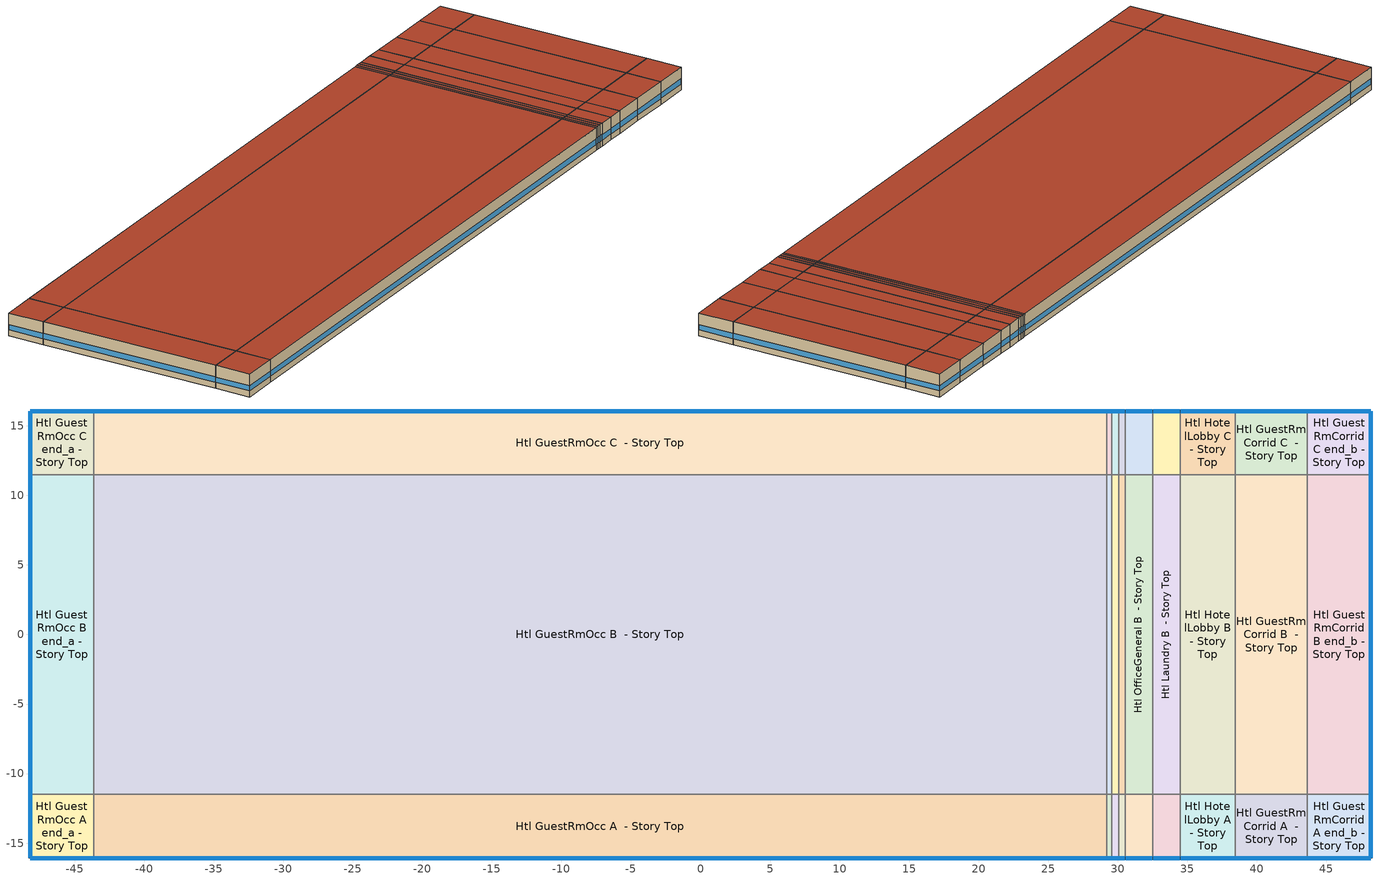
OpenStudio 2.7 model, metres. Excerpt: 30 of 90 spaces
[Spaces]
Htl GuestRmOcc A end_a - Story Top
 floor adiabatic: -48.2,-16.07 -48.2,-11.5 -43.63,-11.5 -43.63,-16.07 z14.48
 wall outside: -48.2,-11.5 -48.2,-16.07 -43.63,-16.07 z14.48:17.37
 wall to Htl GuestRmOcc B end_a - Story Top: -43.63,-11.5 -48.2,-11.5 z14.48:17.37
 wall to Htl GuestRmOcc A  - Story Top: -43.63,-16.07 -43.63,-11.5 z14.48:17.37
 window: -48.2,-11.52 -48.2,-16.04 / -48.18,-16.07 -43.66,-16.07 z15.24:15.91
 roof outside: -43.63,-16.07 -43.63,-11.5 -48.2,-11.5 -48.2,-16.07 z17.37
Htl GuestRmOcc B end_a - Story Top
 floor adiabatic: -48.2,-11.5 -48.2,11.5 -43.63,11.5 -43.63,-11.5 z14.48
 wall outside: -48.2,11.5 -48.2,-11.5 z14.48:17.37
 wall to Htl GuestRmOcc C end_a - Story Top: -43.63,11.5 -48.2,11.5 z14.48:17.37
 wall to Htl GuestRmOcc B  - Story Top: -43.63,-11.5 -43.63,11.5 z14.48:17.37
 window: -48.2,11.47 -48.2,-11.47 z15.24:15.91
 roof outside: -43.63,-11.5 -43.63,11.5 -48.2,11.5 -48.2,-11.5 z17.37
Htl GuestRmOcc C end_a - Story Top
 floor adiabatic: -48.2,11.5 -48.2,16.07 -43.63,16.07 -43.63,11.5 z14.48
 wall outside: -43.63,16.07 -48.2,16.07 -48.2,11.5 z14.48:17.37
 wall to Htl GuestRmOcc C  - Story Top: -43.63,11.5 -43.63,16.07 z14.48:17.37
 window: -43.66,16.07 -48.18,16.07 / -48.2,16.04 -48.2,11.52 z15.24:15.91
 roof outside: -43.63,11.5 -43.63,16.07 -48.2,16.07 -48.2,11.5 z17.37
Htl GuestRmOcc A  - Story Top
 floor adiabatic: -43.63,-16.07 -43.63,-11.5 29.19,-11.5 29.19,-16.07 z14.48
 wall outside: -43.63,-16.07 29.19,-16.07 z14.48:17.37
 wall to Htl GuestRmOcc B  - Story Top: 29.19,-11.5 -43.63,-11.5 z14.48:17.37
 wall to Htl Dining A  - Story Top: 29.19,-16.07 29.19,-11.5 z14.48:17.37
 window: -43.61,-16.07 29.17,-16.07 z15.24:15.91
 roof outside: 29.19,-16.07 29.19,-11.5 -43.63,-11.5 -43.63,-16.07 z17.37
Htl GuestRmOcc B  - Story Top
 floor adiabatic: -43.63,-11.5 -43.63,11.5 29.19,11.5 29.19,-11.5 z14.48
 wall to Htl GuestRmOcc C  - Story Top: 29.19,11.5 -43.63,11.5 z14.48:17.37
 wall to Htl Dining B  - Story Top: 29.19,-11.5 29.19,11.5 z14.48:17.37
 roof outside: 29.19,-11.5 29.19,11.5 -43.63,11.5 -43.63,-11.5 z17.37
Htl GuestRmOcc C  - Story Top
 floor adiabatic: -43.63,11.5 -43.63,16.07 29.19,16.07 29.19,11.5 z14.48
 wall outside: 29.19,16.07 -43.63,16.07 z14.48:17.37
 wall to Htl Dining C  - Story Top: 29.19,11.5 29.19,16.07 z14.48:17.37
 window: 29.17,16.07 -43.61,16.07 z15.24:15.91
 roof outside: 29.19,11.5 29.19,16.07 -43.63,16.07 -43.63,11.5 z17.37
Htl Dining A  - Story Top
 floor adiabatic: 29.19,-16.07 29.19,-11.5 29.58,-11.5 29.58,-16.07 z14.48
 wall outside: 29.19,-16.07 29.58,-16.07 z14.48:17.37
 wall to Htl Dining B  - Story Top: 29.58,-11.5 29.19,-11.5 z14.48:17.37
 wall to Htl BarCasino A  - Story Top: 29.58,-16.07 29.58,-11.5 z14.48:17.37
 window: 29.22,-16.07 29.55,-16.07 z15.24:16.01
 roof outside: 29.58,-16.07 29.58,-11.5 29.19,-11.5 29.19,-16.07 z17.37
Htl Dining B  - Story Top
 floor adiabatic: 29.19,-11.5 29.19,11.5 29.58,11.5 29.58,-11.5 z14.48
 wall to Htl Dining C  - Story Top: 29.58,11.5 29.19,11.5 z14.48:17.37
 wall to Htl BarCasino B  - Story Top: 29.58,-11.5 29.58,11.5 z14.48:17.37
 roof outside: 29.58,-11.5 29.58,11.5 29.19,11.5 29.19,-11.5 z17.37
Htl Dining C  - Story Top
 floor adiabatic: 29.19,11.5 29.19,16.07 29.58,16.07 29.58,11.5 z14.48
 wall outside: 29.58,16.07 29.19,16.07 z14.48:17.37
 wall to Htl BarCasino C  - Story Top: 29.58,11.5 29.58,16.07 z14.48:17.37
 window: 29.55,16.07 29.22,16.07 z15.24:16.01
 roof outside: 29.58,11.5 29.58,16.07 29.19,16.07 29.19,11.5 z17.37
Htl BarCasino A  - Story Top
 floor adiabatic: 29.58,-16.07 29.58,-11.5 30.06,-11.5 30.06,-16.07 z14.48
 wall outside: 29.58,-16.07 30.06,-16.07 z14.48:17.37
 wall to Htl BarCasino B  - Story Top: 30.06,-11.5 29.58,-11.5 z14.48:17.37
 wall to Htl Kitchen A  - Story Top: 30.06,-16.07 30.06,-11.5 z14.48:17.37
 window: 29.6,-16.07 30.03,-16.07 z15.24:15.98
 roof outside: 30.06,-16.07 30.06,-11.5 29.58,-11.5 29.58,-16.07 z17.37
Htl BarCasino B  - Story Top
 floor adiabatic: 29.58,-11.5 29.58,11.5 30.06,11.5 30.06,-11.5 z14.48
 wall to Htl BarCasino C  - Story Top: 30.06,11.5 29.58,11.5 z14.48:17.37
 wall to Htl Kitchen B  - Story Top: 30.06,-11.5 30.06,11.5 z14.48:17.37
 roof outside: 30.06,-11.5 30.06,11.5 29.58,11.5 29.58,-11.5 z17.37
Htl BarCasino C  - Story Top
 floor adiabatic: 29.58,11.5 29.58,16.07 30.06,16.07 30.06,11.5 z14.48
 wall outside: 30.06,16.07 29.58,16.07 z14.48:17.37
 wall to Htl Kitchen C  - Story Top: 30.06,11.5 30.06,16.07 z14.48:17.37
 window: 30.03,16.07 29.6,16.07 z15.24:15.98
 roof outside: 30.06,11.5 30.06,16.07 29.58,16.07 29.58,11.5 z17.37
Htl Kitchen A  - Story Top
 floor adiabatic: 30.06,-16.07 30.06,-11.5 30.54,-11.5 30.54,-16.07 z14.48
 wall outside: 30.06,-16.07 30.54,-16.07 z14.48:17.37
 wall to Htl Kitchen B  - Story Top: 30.54,-11.5 30.06,-11.5 z14.48:17.37
 wall to Htl OfficeGeneral A  - Story Top: 30.54,-16.07 30.54,-11.5 z14.48:17.37
 window: 30.08,-16.07 30.52,-16.07 z15.24:15.98
 roof outside: 30.54,-16.07 30.54,-11.5 30.06,-11.5 30.06,-16.07 z17.37
Htl Kitchen B  - Story Top
 floor adiabatic: 30.06,-11.5 30.06,11.5 30.54,11.5 30.54,-11.5 z14.48
 wall to Htl Kitchen C  - Story Top: 30.54,11.5 30.06,11.5 z14.48:17.37
 wall to Htl OfficeGeneral B  - Story Top: 30.54,-11.5 30.54,11.5 z14.48:17.37
 roof outside: 30.54,-11.5 30.54,11.5 30.06,11.5 30.06,-11.5 z17.37
Htl Kitchen C  - Story Top
 floor adiabatic: 30.06,11.5 30.06,16.07 30.54,16.07 30.54,11.5 z14.48
 wall outside: 30.54,16.07 30.06,16.07 z14.48:17.37
 wall to Htl OfficeGeneral C  - Story Top: 30.54,11.5 30.54,16.07 z14.48:17.37
 window: 30.52,16.07 30.08,16.07 z15.24:15.98
 roof outside: 30.54,11.5 30.54,16.07 30.06,16.07 30.06,11.5 z17.37
Htl OfficeGeneral A  - Story Top
 floor adiabatic: 30.54,-16.07 30.54,-11.5 32.52,-11.5 32.52,-16.07 z14.48
 wall outside: 30.54,-16.07 32.52,-16.07 z14.48:17.37
 wall to Htl OfficeGeneral B  - Story Top: 32.52,-11.5 30.54,-11.5 z14.48:17.37
 wall to Htl Laundry A  - Story Top: 32.52,-16.07 32.52,-11.5 z14.48:17.37
 window: 30.57,-16.07 32.49,-16.07 z15.24:15.92
 roof outside: 32.52,-16.07 32.52,-11.5 30.54,-11.5 30.54,-16.07 z17.37
Htl OfficeGeneral B  - Story Top
 floor adiabatic: 30.54,-11.5 30.54,11.5 32.52,11.5 32.52,-11.5 z14.48
 wall to Htl OfficeGeneral C  - Story Top: 32.52,11.5 30.54,11.5 z14.48:17.37
 wall to Htl Laundry B  - Story Top: 32.52,-11.5 32.52,11.5 z14.48:17.37
 roof outside: 32.52,-11.5 32.52,11.5 30.54,11.5 30.54,-11.5 z17.37
Htl OfficeGeneral C  - Story Top
 floor adiabatic: 30.54,11.5 30.54,16.07 32.52,16.07 32.52,11.5 z14.48
 wall outside: 32.52,16.07 30.54,16.07 z14.48:17.37
 wall to Htl Laundry C  - Story Top: 32.52,11.5 32.52,16.07 z14.48:17.37
 window: 32.49,16.07 30.57,16.07 z15.24:15.92
 roof outside: 32.52,11.5 32.52,16.07 30.54,16.07 30.54,11.5 z17.37
Htl Laundry A  - Story Top
 floor adiabatic: 32.52,-16.07 32.52,-11.5 34.49,-11.5 34.49,-16.07 z14.48
 wall outside: 32.52,-16.07 34.49,-16.07 z14.48:17.37
 wall to Htl Laundry B  - Story Top: 34.49,-11.5 32.52,-11.5 z14.48:17.37
 wall to Htl HotelLobby A  - Story Top: 34.49,-16.07 34.49,-11.5 z14.48:17.37
 window: 32.54,-16.07 34.47,-16.07 z15.24:15.92
 roof outside: 34.49,-16.07 34.49,-11.5 32.52,-11.5 32.52,-16.07 z17.37
Htl Laundry B  - Story Top
 floor adiabatic: 32.52,-11.5 32.52,11.5 34.49,11.5 34.49,-11.5 z14.48
 wall to Htl Laundry C  - Story Top: 34.49,11.5 32.52,11.5 z14.48:17.37
 wall to Htl HotelLobby B  - Story Top: 34.49,-11.5 34.49,11.5 z14.48:17.37
 roof outside: 34.49,-11.5 34.49,11.5 32.52,11.5 32.52,-11.5 z17.37
Htl Laundry C  - Story Top
 floor adiabatic: 32.52,11.5 32.52,16.07 34.49,16.07 34.49,11.5 z14.48
 wall outside: 34.49,16.07 32.52,16.07 z14.48:17.37
 wall to Htl HotelLobby C  - Story Top: 34.49,11.5 34.49,16.07 z14.48:17.37
 window: 34.47,16.07 32.54,16.07 z15.24:15.92
 roof outside: 34.49,11.5 34.49,16.07 32.52,16.07 32.52,11.5 z17.37
Htl HotelLobby A  - Story Top
 floor adiabatic: 34.49,-16.07 34.49,-11.5 38.46,-11.5 38.46,-16.07 z14.48
 wall outside: 34.49,-16.07 38.46,-16.07 z14.48:17.37
 wall to Htl HotelLobby B  - Story Top: 38.46,-11.5 34.49,-11.5 z14.48:17.37
 wall to Htl GuestRmCorrid A  - Story Top: 38.46,-16.07 38.46,-11.5 z14.48:17.37
 window: 34.52,-16.07 38.43,-16.07 z15.24:15.91
 roof outside: 38.46,-16.07 38.46,-11.5 34.49,-11.5 34.49,-16.07 z17.37
Htl HotelLobby B  - Story Top
 floor adiabatic: 34.49,-11.5 34.49,11.5 38.46,11.5 38.46,-11.5 z14.48
 wall to Htl HotelLobby C  - Story Top: 38.46,11.5 34.49,11.5 z14.48:17.37
 wall to Htl GuestRmCorrid B  - Story Top: 38.46,-11.5 38.46,11.5 z14.48:17.37
 roof outside: 38.46,-11.5 38.46,11.5 34.49,11.5 34.49,-11.5 z17.37
Htl HotelLobby C  - Story Top
 floor adiabatic: 34.49,11.5 34.49,16.07 38.46,16.07 38.46,11.5 z14.48
 wall outside: 38.46,16.07 34.49,16.07 z14.48:17.37
 wall to Htl GuestRmCorrid C  - Story Top: 38.46,11.5 38.46,16.07 z14.48:17.37
 window: 38.43,16.07 34.52,16.07 z15.24:15.91
 roof outside: 38.46,11.5 38.46,16.07 34.49,16.07 34.49,11.5 z17.37
Htl GuestRmCorrid A  - Story Top
 floor adiabatic: 38.46,-16.07 38.46,-11.5 43.63,-11.5 43.63,-16.07 z14.48
 wall outside: 38.46,-16.07 43.63,-16.07 z14.48:17.37
 wall to Htl GuestRmCorrid B  - Story Top: 43.63,-11.5 38.46,-11.5 z14.48:17.37
 wall to Htl GuestRmCorrid A end_b - Story Top: 43.63,-16.07 43.63,-11.5 z14.48:17.37
 window: 38.48,-16.07 43.61,-16.07 z15.24:15.91
 roof outside: 43.63,-16.07 43.63,-11.5 38.46,-11.5 38.46,-16.07 z17.37
Htl GuestRmCorrid B  - Story Top
 floor adiabatic: 38.46,-11.5 38.46,11.5 43.63,11.5 43.63,-11.5 z14.48
 wall to Htl GuestRmCorrid C  - Story Top: 43.63,11.5 38.46,11.5 z14.48:17.37
 wall to Htl GuestRmCorrid B end_b - Story Top: 43.63,-11.5 43.63,11.5 z14.48:17.37
 roof outside: 43.63,-11.5 43.63,11.5 38.46,11.5 38.46,-11.5 z17.37
Htl GuestRmCorrid C  - Story Top
 floor adiabatic: 38.46,11.5 38.46,16.07 43.63,16.07 43.63,11.5 z14.48
 wall outside: 43.63,16.07 38.46,16.07 z14.48:17.37
 wall to Htl GuestRmCorrid C end_b - Story Top: 43.63,11.5 43.63,16.07 z14.48:17.37
 window: 43.61,16.07 38.48,16.07 z15.24:15.91
 roof outside: 43.63,11.5 43.63,16.07 38.46,16.07 38.46,11.5 z17.37
Htl GuestRmCorrid A end_b - Story Top
 floor adiabatic: 43.63,-16.07 43.63,-11.5 48.2,-11.5 48.2,-16.07 z14.48
 wall outside: 43.63,-16.07 48.2,-16.07 48.2,-11.5 z14.48:17.37
 wall to Htl GuestRmCorrid B end_b - Story Top: 48.2,-11.5 43.63,-11.5 z14.48:17.37
 window: 48.2,-16.04 48.2,-11.52 / 43.66,-16.07 48.18,-16.07 z15.24:15.91
 roof outside: 48.2,-16.07 48.2,-11.5 43.63,-11.5 43.63,-16.07 z17.37
Htl GuestRmCorrid B end_b - Story Top
 floor adiabatic: 43.63,-11.5 43.63,11.5 48.2,11.5 48.2,-11.5 z14.48
 wall outside: 48.2,-11.5 48.2,11.5 z14.48:17.37
 wall to Htl GuestRmCorrid C end_b - Story Top: 48.2,11.5 43.63,11.5 z14.48:17.37
 window: 48.2,-11.47 48.2,11.47 z15.24:15.91
 roof outside: 48.2,-11.5 48.2,11.5 43.63,11.5 43.63,-11.5 z17.37
Htl GuestRmCorrid C end_b - Story Top
 floor adiabatic: 43.63,11.5 43.63,16.07 48.2,16.07 48.2,11.5 z14.48
 wall outside: 48.2,11.5 48.2,16.07 43.63,16.07 z14.48:17.37
 window: 48.18,16.07 43.66,16.07 / 48.2,11.52 48.2,16.04 z15.24:15.91
 roof outside: 48.2,11.5 48.2,16.07 43.63,16.07 43.63,11.5 z17.37
[Building]
DEER Pre-1975|Htl
[Site]
Site 1
[ClimateZones]
Climate Zone Institution Name 1=CEC; Climate Zone Document Name 1=California Climate Zone Descriptions; Climate Zone Document Year 1=1995; Climate Zone Value 1=6
[SizingPeriod:DesignDay] Barometric Pressure {Pa}=100977; Sky Clearness=0; Rain Indicator=0; Snow Indicator=0; Day of Month=21; Daylight Saving Time Indicator=0; Humidity Indicating Type=Wetbulb; Dry-Bulb Temperature Range Modifier Type=DefaultMultipliers
Name | Maximum Dry-Bulb Temperature {C} | Daily Dry-Bulb Temperature Range {deltaC} | Humidity Indicating Conditions at Maximum Dry-Bulb | Wind Speed {m/s} | Wind Direction {deg} | Month | Day Type | Solar Model Indicator | ASHRAE Taub | ASHRAE Taud
Houston Bush Intercontinental Ann Htg 99.6% Condns DB | -1.6 | 0 | -1.6 | 2.8 | 0 | 1 | WinterDesignDay | ASHRAEClearSky
Houston Bush Intercontinental Ann Clg .4% Condns DB=>MWB | 36 | 10.1 | 24.8 | 3.5 | 170 | 7 | SummerDesignDay | ASHRAETau | 0.499 | 1.97
[SpaceType] Standards Building Type=Htl
Name | Standards Space Type
Htl Dining | Dining
Htl BarCasino | BarCasino
Htl HotelLobby | HotelLobby
Htl OfficeGeneral | OfficeGeneral
Htl GuestRmCorrid | GuestRmCorrid
Htl Laundry | Laundry
Htl GuestRmOcc | GuestRmOcc
Htl Kitchen | Kitchen
[BuildingStory]
Story Top: Nominal Z Coordinate {m}=14.478; Nominal Floor to Floor Height {m}=2.8956
[Space] Building Story=Story Top
Name | Space Type | Thermal Zone
Htl GuestRmOcc A end_a - Story Top | Htl GuestRmOcc | Zone Htl GuestRmOcc A end_a - Story Top
Htl GuestRmOcc B end_a - Story Top | Htl GuestRmOcc | Zone Htl GuestRmOcc B end_a - Story Top
Htl GuestRmOcc C end_a - Story Top | Htl GuestRmOcc | Zone Htl GuestRmOcc C end_a - Story Top
Htl GuestRmOcc A  - Story Top | Htl GuestRmOcc | Zone Htl GuestRmOcc A  - Story Top
Htl GuestRmOcc B  - Story Top | Htl GuestRmOcc | Zone Htl GuestRmOcc B  - Story Top
Htl GuestRmOcc C  - Story Top | Htl GuestRmOcc | Zone Htl GuestRmOcc C  - Story Top
Htl Dining A  - Story Top | Htl Dining | Zone Htl Dining A  - Story Top
Htl Dining B  - Story Top | Htl Dining | Zone Htl Dining B  - Story Top
Htl Dining C  - Story Top | Htl Dining | Zone Htl Dining C  - Story Top
Htl BarCasino A  - Story Top | Htl BarCasino | Zone Htl BarCasino A  - Story Top
Htl BarCasino B  - Story Top | Htl BarCasino | Zone Htl BarCasino B  - Story Top
Htl BarCasino C  - Story Top | Htl BarCasino | Zone Htl BarCasino C  - Story Top
Htl Kitchen A  - Story Top | Htl Kitchen | Zone Htl Kitchen A  - Story Top
Htl Kitchen B  - Story Top | Htl Kitchen | Zone Htl Kitchen B  - Story Top
Htl Kitchen C  - Story Top | Htl Kitchen | Zone Htl Kitchen C  - Story Top
Htl OfficeGeneral A  - Story Top | Htl OfficeGeneral | Zone Htl OfficeGeneral A  - Story Top
Htl OfficeGeneral B  - Story Top | Htl OfficeGeneral | Zone Htl OfficeGeneral B  - Story Top
Htl OfficeGeneral C  - Story Top | Htl OfficeGeneral | Zone Htl OfficeGeneral C  - Story Top
Htl Laundry A  - Story Top | Htl Laundry | Zone Htl Laundry A  - Story Top
Htl Laundry B  - Story Top | Htl Laundry | Zone Htl Laundry B  - Story Top
Htl Laundry C  - Story Top | Htl Laundry | Zone Htl Laundry C  - Story Top
Htl HotelLobby A  - Story Top | Htl HotelLobby | Zone Htl HotelLobby A  - Story Top
Htl HotelLobby B  - Story Top | Htl HotelLobby | Zone Htl HotelLobby B  - Story Top
Htl HotelLobby C  - Story Top | Htl HotelLobby | Zone Htl HotelLobby C  - Story Top
Htl GuestRmCorrid A  - Story Top | Htl GuestRmCorrid | Zone Htl GuestRmCorrid A  - Story Top
Htl GuestRmCorrid B  - Story Top | Htl GuestRmCorrid | Zone Htl GuestRmCorrid B  - Story Top
Htl GuestRmCorrid C  - Story Top | Htl GuestRmCorrid | Zone Htl GuestRmCorrid C  - Story Top
Htl GuestRmCorrid A end_b - Story Top | Htl GuestRmCorrid | Zone Htl GuestRmCorrid A end_b - Story Top
Htl GuestRmCorrid B end_b - Story Top | Htl GuestRmCorrid | Zone Htl GuestRmCorrid B end_b - Story Top
Htl GuestRmCorrid C end_b - Story Top | Htl GuestRmCorrid | Zone Htl GuestRmCorrid C end_b - Story Top
[ThermalZone] Multiplier=1; Use Ideal Air Loads=No
Zone Htl GuestRmOcc A end_a - Story Top; Zone Htl GuestRmOcc B end_a - Story Top; Zone Htl GuestRmOcc C end_a - Story Top; Zone Htl GuestRmOcc A  - Story Top; Zone Htl GuestRmOcc B  - Story Top; Zone Htl GuestRmOcc C  - Story Top; Zone Htl Dining A  - Story Top; Zone Htl Dining B  - Story Top; Zone Htl Dining C  - Story Top; Zone Htl BarCasino A  - Story Top; Zone Htl BarCasino B  - Story Top; Zone Htl BarCasino C  - Story Top; Zone Htl Kitchen A  - Story Top; Zone Htl Kitchen B  - Story Top; Zone Htl Kitchen C  - Story Top; Zone Htl OfficeGeneral A  - Story Top; Zone Htl OfficeGeneral B  - Story Top; Zone Htl OfficeGeneral C  - Story Top; Zone Htl Laundry A  - Story Top; Zone Htl Laundry B  - Story Top; Zone Htl Laundry C  - Story Top; Zone Htl HotelLobby A  - Story Top; Zone Htl HotelLobby B  - Story Top; Zone Htl HotelLobby C  - Story Top; Zone Htl GuestRmCorrid A  - Story Top; Zone Htl GuestRmCorrid B  - Story Top; Zone Htl GuestRmCorrid C  - Story Top; Zone Htl GuestRmCorrid A end_b - Story Top; Zone Htl GuestRmCorrid B end_b - Story Top; Zone Htl GuestRmCorrid C end_b - Story Top
